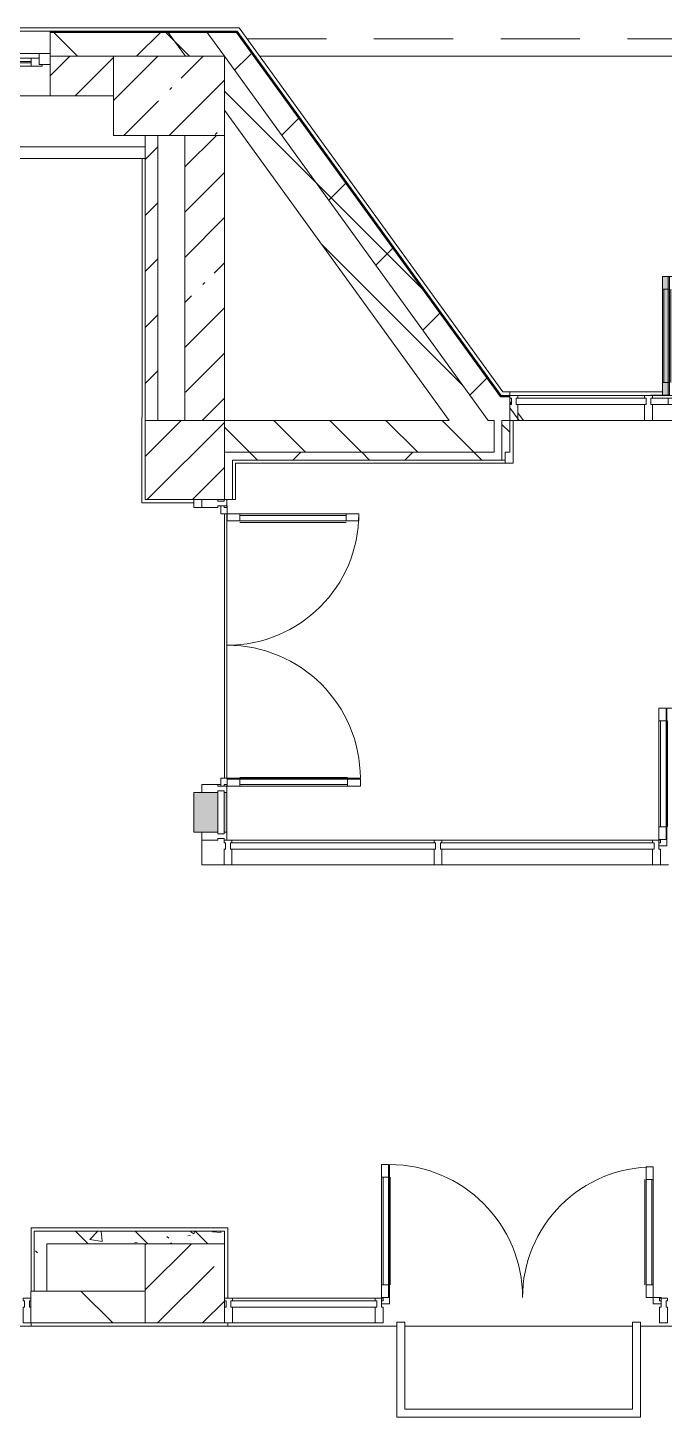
# Model space of a CAD drawing. Header units: millimetres. Extents: x -4060 to 187734, y -8553 to 29000.
# Drawn here: x 170533 to 174548, y 12805 to 21580 of the extents above; entities that cross this region are included whole.
import ezdxf

# ---------------------------------------------------------------- set-up
doc = ezdxf.new("R2010")
doc.units = ezdxf.units.MM
doc.linetypes.add('200_ШТРИХ__ш1_п0_6_', pattern=[800, 500, -300])
for name, color, linetype, lineweight, true_color in [('A-DETL-GENF-6', 7, 'Continuous', 5, 0xaaaaaa), ('A-DETL-GENF-7', 7, 'Continuous', 5, 0xe2e2e2), ('A-DOOR-2', 7, 'Continuous', 5, 0xaaaaaa), ('A-FLOR-1', 7, 'Continuous', 5, 0xaaaaaa), ('A-GLAZ-CWMG-4', 7, 'Continuous', 5, 0x383e42), ('I-WALL-24', 7, 'Continuous', 5, 0x787878)]:
    doc.layers.add(name, color=color, linetype=linetype, lineweight=lineweight, true_color=true_color)
for name, color, linetype, lineweight in [('A-DETL-MBND-1', 7, '200_ШТРИХ__ш1_п0_6_', 9), ('A-GLAZ-2', 7, 'Continuous', 5), ('A-GLAZ-CURT-2', 7, 'Continuous', 5), ('A-GLAZ-CWMG-2', 7, 'Continuous', 5), ('A-WALL', 7, 'Continuous', 9), ('A-WALL-9', 7, 'Continuous', 5), ('I-WALL-22', 7, 'Continuous', 5), ('S-COLS-2', 7, 'Continuous', 5)]:
    doc.layers.add(name, color=color, linetype=linetype, lineweight=lineweight)
pattern_1 = [(45, (60723.74, 0), (-353.5534, 353.5534), []), (135, (60723.74, 0), (-353.5534, -353.5534), [])]
pattern_2 = [(45, (60723.74, 0), (-285.1231, 285.1231), []), (45, (61008.87, 0), (-285.1231, 285.1231), [504.031, -100.806, 16.764, -84.042])]
pattern_3 = [(135, (60723.74, 0), (-176.7767, -176.7767), [])]
pattern_4 = [(135, (60723.74, 0), (-377.1708, -377.1708), [533.4, -88.9, 17.78, -88.9]), (135, (60723.74, 376.94), (-377.1708, -377.1708), []), (50, (60723.74, 0), (637.6445, -55.7866), [66.675, -733.425]), (355, (60723.74, 0), (-123.3494, 668.6992), [53.34, -586.74]), (100.451, (60776.9, -4.65), (514.299, 612.908), [56.665, -623.315]), (46.184, (60723.74, 177.8), (948.7764, -147.1497), [100.012, -1100.137]), (96.636, (60802.8, 165.5), (830.909, 865.997), [84.998, -934.973]), (351.184, (60723.7, 177.8), (830.918, 865.988), [80.01, -880.11]), (21, (60812.64, 133.35), (530.6506, -357.9283), [66.675, -733.425]), (326, (60812.64, 133.35), (216.308, 644.6585), [53.34, -586.74]), (71.451, (60856.86, 103.5), (746.9596, 286.7243), [56.665, -623.315]), (37.5, (60723.74, 0), (10.81053, 295.9426), [16.764, -562.864, 16.764, -578.866, -588.962]), (37.5, (60723.74, 0), (10.81053, 295.9426), [-1175.258, 16.764, -572.198]), (7.5, (60723.74, 0), (233.8692, 350.63175), [16.764, -322.834, 16.764, -549.529, -224.472]), (7.5, (60723.74, 0), (233.8692, 350.63175), [-905.891, 16.764, -207.708]), (327.5, (60525.5, 0), (474.5678, -20.0513), [16.764, -205.486, 16.764, -676.656, -920.115]), (327.5, (60525.5, 0), (474.5678, -20.0513), [-915.67, 16.764, -903.351]), (317.5, (60436.6, 0), (518.4522, 88.9934), [16.764, -272.161, 16.764, -443.738, -653.415]), (317.5, (60436.6, 0), (518.4522, 88.9934), [-749.427, 16.764, -636.651])]

# ---------------------------------------------------------------- blocks, each defined once
blk = doc.blocks.new('120_Окно_СКБ_1Ст - 120_Окно_СКБ_1Ст 900х2500_h_ с форточкой-22876038-1_5_1_птичка')
at = {"layer": 'A-GLAZ-2'}
for p, q in [((-450, -127), (-450, -57)), ((-450, -57), (-380, -57)), ((450, -57), (-450, -57)), ((-380, -57), (-380, -127)), ((380, -87), (-380, -87)), ((-380, -87), (-380, -127)), ((-330, -137), (-330, -87)), ((330, -137), (330, -87)), ((380, -127), (380, -57)), ((380, -57), (450, -57)), ((380, -127), (380, -87)), ((450, -57), (450, -127)), ((-380, -127), (-450, -127)), ((-450, -127), (-400, -127)), ((-380, -127), (-400, -127)), ((-400, -127), (-400, -137)), ((-400, -137), (400, -137)), ((400, -137), (-400, -137)), ((-330, -107), (330, -107)), ((330, -117), (-330, -117)), ((450, -127), (380, -127)), ((400, -127), (380, -127)), ((400, -127), (450, -127)), ((400, -137), (400, -127))]:
    blk.add_line(p, q, dxfattribs=at)
blk = doc.blocks.new('Системная панель - Стекло - 40мм-24261323-1_5_1_птичка')
at = {"layer": 'A-GLAZ-CURT-2'}
for p, q in [((410, 0), (-410, 0)), ((-410, 0), (-410, -40)), ((410, -40), (410, 0)), ((-410, -40), (410, -40))]:
    blk.add_line(p, q, dxfattribs=at)
blk = doc.blocks.new('Прямоугольный импост - Импост структурный с накладкой - 160мм-V142-1_5_1_птичка')
at = {"layer": 'A-GLAZ-CWMG-2'}
for p, q in [((113700.4, 19257), (112900.4, 19257)), ((113700.4, 19100), (112936, 19100))]:
    blk.add_line(p, q, dxfattribs=at)
blk = doc.blocks.new('Дверь_Витражная_СКБ_2Ст - ВН-5-31911725-1_5_1_птичка')
at = {"layer": 'A-DETL-GENF-7'}
for points in [[(-788, 20), (-743, 20), (-743, 770), (-788, 770), (-788, 40)], [(746, 20), (752, 20), (752, 774), (707, 774), (707, 20)]]:
    blk.add_hatch(color=256, dxfattribs=at).paths.add_polyline_path(points)
at = {"layer": 'A-DETL-GENF-6'}
for p, q in [((-788, 770), (-743, 770)), ((-788, 770), (-788, 20)), ((-743, 770), (-788, 770)), ((-788, 770), (-788, 20)), ((-743, 770), (-743, 20)), ((-743, 20), (-743, 770)), ((752, 774), (707, 774)), ((707, 774), (707, 20)), ((752, 774), (707, 774)), ((707, 774), (707, 20)), ((752, 774), (752, 20)), ((752, 20), (752, 774)), ((-788, 690), (-743, 690)), ((-778, 690), (-778, 100)), ((-734, 690), (-734, 100)), ((698, 694), (698, 100)), ((752, 694), (707, 694)), ((742, 694), (742, 100)), ((-788, 100), (-743, 100)), ((752, 100), (707, 100)), ((-752, 20), (-860, 20)), ((-752, 20), (-860, 20)), ((-743, 20), (-788, 20)), ((-788, 20), (-743, 20)), ((707, 20), (752, 20)), ((707, 20), (752, 20)), ((752, 20), (860, 20)), ((860, 20), (752, 20))]:
    blk.add_line(p, q, dxfattribs=at)
at = {"layer": 'A-DOOR-2'}
for p, q in [((-752, 770), (-752, 20)), ((752, 774), (752, 20)), ((-752, 0), (-860, 0)), ((-860, 0), (-860, -40)), ((-752, -40), (-752, 0)), ((860, 0), (752, 0)), ((752, 0), (752, -40)), ((860, -40), (860, 0)), ((-860, -40), (-752, -40)), ((752, -40), (860, -40))]:
    blk.add_line(p, q, dxfattribs=at)
for centre, radius, start, end in [((-752, 20), 750, 360, 90), ((752, 20), 754, 90, 180)]:
    blk.add_arc(centre, radius, start, end, dxfattribs=at)
blk = doc.blocks.new('Прямоугольный импост - Импост структурный с накладкой - 160мм-24260934-1_5_1_птичка')
at = {"layer": 'A-GLAZ-CWMG-2'}
for p, q in [((115450.4, 19257), (113750.4, 19257)), ((115352.4, 19240), (113848.4, 19240)), ((115352.4, 19200), (113848.4, 19200)), ((115450.4, 19100), (113750.4, 19100))]:
    blk.add_line(p, q, dxfattribs=at)
blk = doc.blocks.new('Прямоугольный импост - Импост структурный с накладкой - 160мм-18693360-1_5_1_птичка')
at = {"layer": 'A-GLAZ-CWMG-2'}
for p, q in [((-25, 40), (-25, 140)), ((-25, 140), (25, 140)), ((25, 140), (25, 40)), ((-15, 40), (-25, 40)), ((-25, -17), (-25, 0)), ((-25, 0), (-15, 0)), ((-15, 0), (-15, 40)), ((25, 0), (25, -17)), ((25, -17), (-25, -17))]:
    blk.add_line(p, q, dxfattribs=at)
blk = doc.blocks.new('Прямоугольный импост - Импост структурный с накладкой - 160мм Темный-V139-1_5_1_птичка')
at = {"layer": 'A-GLAZ-CWMG-2'}
for p, q in [((-50, 0), (-50, 17)), ((-50, 17), (0, 17)), ((-40, 0), (-50, 0)), ((-40, -40), (-40, 0)), ((0, 0), (-10, 0)), ((-10, 0), (-10, -40)), ((0, 17), (0, 0)), ((-50, -140), (-50, -40)), ((-50, -40), (-40, -40)), ((-10, -40), (0, -40)), ((0, -40), (0, -140)), ((0, -140), (-50, -140))]:
    blk.add_line(p, q, dxfattribs=at)
blk = doc.blocks.new('Дверь_Витражная_остекление_ - ВВ-14 остекление-32472302-1_5_1_птичка')
at = {"layer": 'A-DETL-GENF-7'}
blk.add_hatch(color=256, dxfattribs=at).paths.add_polyline_path([(-792.9, -20), (-835, -20), (-835, -41.3), (-818.7, -33.1)])
at = {"layer": 'A-DETL-GENF-6'}
for p, q in [((-790, -20), (-835, -20)), ((-835, -860), (-835, -20)), ((-790, -20), (-835, -20)), ((-835, -20), (-835, -860)), ((-790, -860), (-790, -20)), ((-790, -860), (-790, -20)), ((840, -850), (840, -20)), ((840, -20), (840, -850)), ((885, -850), (885, -20)), ((885, -850), (885, -20)), ((-835, -100), (-790, -100)), ((-825, -780), (-825, -100)), ((-781, -780), (-781, -100)), ((831, -770), (831, -100)), ((885, -100), (840, -100)), ((875, -770), (875, -100)), ((-835, -780), (-790, -780)), ((885, -770), (840, -770)), ((-835, -860), (-790, -860)), ((-835, -860), (-790, -860)), ((885, -850), (840, -850)), ((840, -850), (885, -850))]:
    blk.add_line(p, q, dxfattribs=at)
at = {"layer": 'A-DOOR-2'}
for p, q in [((-885, 20), (-835, 20)), ((-885, -20), (-885, 20)), ((-835, 20), (-835, -20)), ((835, 20), (885, 20)), ((835, -20), (835, 20)), ((885, 20), (885, -20)), ((-835, -20), (-885, -20)), ((-835, -860), (-835, -20)), ((835, -850), (835, -20)), ((885, -20), (835, -20))]:
    blk.add_line(p, q, dxfattribs=at)
for centre, radius, start, end in [((-835, -20), 840, 270, 0), ((835, -20), 830, 180, 270)]:
    blk.add_arc(centre, radius, start, end, dxfattribs=at)
blk = doc.blocks.new('BSC_Колонна _Прямоугольная - 500х500-21690934-1_5_1_птичка')
at = {"layer": 'S-COLS-2'}
h = blk.add_hatch(dxfattribs=at)
h.set_pattern_fill('FP_176', color=256, style=0, pattern_type=2)
h.set_pattern_definition([(45, (-110800, -18850), (-285.1231, 285.1231), []), (45, (-110514.88, -18850), (-285.1231, 285.1231), [504.031, -100.806, 16.764, -84.042])])
h.paths.add_polyline_path([(148.5, -250), (250, -250), (250, 250), (-250, 250), (-250, -250), (132.5, -250)])
for p, q in [((250, 250), (-250, 250)), ((-250, 250), (-250, -250)), ((250, -250), (250, 250)), ((-250, -250), (250, -250))]:
    blk.add_line(p, q, dxfattribs=at)
blk = doc.blocks.new('Системная панель - Стекло - 40мм-32472403-1_5_1_птичка')
at = {"layer": 'A-GLAZ-CURT-2'}
for p, q in [((674.2, 40), (-674.2, 40)), ((-674.2, 40), (-674.2, 0)), ((-674.2, 0), (674.2, 0)), ((674.2, 0), (674.2, 40))]:
    blk.add_line(p, q, dxfattribs=at)
blk = doc.blocks.new('Прямоугольный импост - Импост структурный с накладкой - 160мм Темный-32472298-1_5_1_птичка')
at = {"layer": 'A-GLAZ-CWMG-2'}
for p, q in [((112422, 16450), (113750.4, 16450)), ((112422, 16293), (113750.4, 16293))]:
    blk.add_line(p, q, dxfattribs=at)
blk = doc.blocks.new('Прямоугольный импост - Импост структурный с накладкой - 160мм Темный-V141-1_5_1_птичка')
at = {"layer": 'A-GLAZ-CWMG-2'}
for p, q in [((-25, 0), (-25, 17)), ((-25, 17), (25, 17)), ((-15, 0), (-25, 0)), ((-15, -40), (-15, 0)), ((25, 0), (15, 0)), ((15, 0), (15, -40)), ((25, 17), (25, 0)), ((-25, -140), (-25, -40)), ((-25, -40), (-15, -40)), ((15, -40), (25, -40)), ((25, -40), (25, -140)), ((25, -140), (-25, -140))]:
    blk.add_line(p, q, dxfattribs=at)
blk = doc.blocks.new('Прямоугольный импост - Импост структурный с накладкой - 160мм Темный-32356295-1_5_1_птичка')
at = {"layer": 'A-GLAZ-CWMG-2'}
for p, q in [((-50, 40), (-50, 140)), ((-50, 140), (0, 140)), ((0, 140), (0, 40)), ((-40, 40), (-50, 40)), ((-50, -17), (-50, 0)), ((-50, 0), (-40, 0)), ((-40, 0), (-40, 40)), ((-10, 40), (-10, 0)), ((0, 40), (-10, 40)), ((-10, 0), (0, 0)), ((0, 0), (0, -17)), ((0, -17), (-50, -17))]:
    blk.add_line(p, q, dxfattribs=at)
blk = doc.blocks.new('Дверь_Витражная_остекление_ - ВВ-15 остекление-32355915-1_5_1_птичка')
at = {"layer": 'A-DETL-GENF-6'}
for p, q in [((-835, 850), (-790, 850)), ((-835, 850), (-835, 20)), ((-790, 850), (-835, 850)), ((-835, 850), (-835, 20)), ((-790, 850), (-790, 20)), ((-790, 20), (-790, 850)), ((885, 860), (840, 860)), ((840, 860), (840, 20)), ((885, 860), (840, 860)), ((840, 860), (840, 20)), ((885, 860), (885, 20)), ((885, 20), (885, 860)), ((-835, 770), (-790, 770)), ((-825, 770), (-825, 100)), ((-781, 770), (-781, 100)), ((831, 780), (831, 100)), ((885, 780), (840, 780)), ((875, 780), (875, 100)), ((-835, 100), (-790, 100)), ((885, 100), (840, 100)), ((-790, 20), (-835, 20)), ((-835, 20), (-790, 20))]:
    blk.add_line(p, q, dxfattribs=at)
at = {"layer": 'A-DOOR-2'}
for p, q in [((-835, 850), (-835, 20)), ((835, 860), (835, 20)), ((-835, 20), (-885, 20)), ((-885, 20), (-885, -20)), ((-835, -20), (-835, 20)), ((885, 20), (835, 20)), ((835, 20), (835, -20)), ((885, -20), (885, 20)), ((-885, -20), (-835, -20)), ((835, -20), (885, -20))]:
    blk.add_line(p, q, dxfattribs=at)
for centre, radius, start, end in [((-835, 20), 830, 360, 90), ((835, 20), 840, 90, 180)]:
    blk.add_arc(centre, radius, start, end, dxfattribs=at)
blk = doc.blocks.new('Прямоугольный импост - Импост структурный с накладкой - 160мм-32356289-1_5_1_птичка')
at = {"layer": 'A-GLAZ-CWMG-2'}
for p, q in [((-25, 140), (25, 140)), ((25, 140), (25, 40)), ((-15, 40), (-25, 40)), ((-25, 0), (-15, 0)), ((-15, 0), (-15, 40)), ((15, 40), (15, 0)), ((25, 40), (15, 40)), ((15, 0), (25, 0)), ((25, 0), (25, -17)), ((-25, -17), (-25, -3)), ((25, -17), (-25, -17))]:
    blk.add_line(p, q, dxfattribs=at)
blk = doc.blocks.new('Системная панель - Стекло - 40мм-32356190-1_5_1_птичка')
at = {"layer": 'A-GLAZ-CURT-2'}
for p, q in [((135, 0), (-135, 0)), ((-135, 0), (-135, -40)), ((135, -40), (135, 0)), ((-135, -40), (135, -40))]:
    blk.add_line(p, q, dxfattribs=at)
blk = doc.blocks.new('Прямоугольный импост - Импост структурный с накладкой - 190мм-32819534-1_5_1_птичка')
at = {"layer": 'A-GLAZ-CWMG-4'}
for points in [[(110857, 16500), (111007, 16500), (111007, 16750), (110857, 16745), (110857, 16505)], [(111064, 16500), (111064, 16750), (111047, 16750), (111047, 16500)]]:
    blk.add_hatch(color=256, dxfattribs=at).paths.add_polyline_path(points)
at = {"layer": 'A-GLAZ-CWMG-2'}
for p, q in [((110857, 16750), (110907, 16750)), ((110857, 16500), (110857, 16750)), ((111064, 16500), (111064, 16750)), ((110907, 16500), (110857, 16500))]:
    blk.add_line(p, q, dxfattribs=at)
blk = doc.blocks.new('Прямоугольный импост - Импост структурный с накладкой - 160мм Темный-32356291-1_5_1_птичка')
at = {"layer": 'A-GLAZ-CWMG-2'}
for p, q in [((-25, 40), (-25, 140)), ((-25, 140), (25, 140)), ((25, 140), (25, 40)), ((-15, 40), (-25, 40)), ((-25, -17), (-25, 0)), ((-25, 0), (-15, 0)), ((-15, 0), (-15, 40)), ((15, 40), (15, 0)), ((25, 40), (15, 40)), ((15, 0), (25, 0)), ((25, 0), (25, -17)), ((25, -17), (-25, -17))]:
    blk.add_line(p, q, dxfattribs=at)
blk = doc.blocks.new('Прямоугольный импост - Импост структурный с накладкой - 160мм-22960065-1_5_1_птичка')
at = {"layer": 'A-GLAZ-CWMG-2'}
for p, q in [((0, 140), (-50, 140)), ((-50, 140), (-50, 40)), ((0, 40), (0, 140)), ((-50, 40), (-40, 40)), ((-40, 0), (-50, 0)), ((-50, 0), (-50, -17)), ((-40, 40), (-40, 0)), ((-10, 0), (-10, 40)), ((-10, 40), (0, 40)), ((0, 0), (-10, 0)), ((0, -17), (0, 0)), ((-50, -17), (0, -17))]:
    blk.add_line(p, q, dxfattribs=at)
blk = doc.blocks.new('BSC_Колонна _Прямоугольная - 700х500-V186-1_5_1_птичка')
at = {"layer": 'S-COLS-2'}
h = blk.add_hatch(dxfattribs=at)
h.set_pattern_fill('FP_211', color=256, style=0, pattern_type=2)
h.set_pattern_definition([(45, (-110700, -21150), (-285.1231, 285.1231), []), (45, (-110414.88, -21150), (-285.1231, 285.1231), [504.031, -100.806, 16.764, -84.042])])
h.paths.add_polyline_path([(-350, -250), (350, -250), (350, 250), (-350, 250), (-350, 0)])
for p, q in [((350, 250), (-350, 250)), ((-350, 250), (-350, -250)), ((350, -250), (350, 250)), ((-350, -250), (350, -250))]:
    blk.add_line(p, q, dxfattribs=at)
blk = doc.blocks.new('Системная панель - Стекло - 40мм-32472267-1_5_1_птичка')
at = {"layer": 'A-GLAZ-CURT-2'}
for p, q in [((647.5, 40), (-647.5, 40)), ((-647.5, 40), (-647.5, 0)), ((-647.5, 0), (647.5, 0)), ((647.5, 0), (647.5, 40))]:
    blk.add_line(p, q, dxfattribs=at)
blk = doc.blocks.new('Прямоугольный импост - Импост структурный с накладкой - 160мм Темный-32472263-1_5_1_птичка')
at = {"layer": 'A-GLAZ-CWMG-2'}
for p, q in [((111097, 16450), (112372, 16450)), ((111097, 16293), (112372, 16293))]:
    blk.add_line(p, q, dxfattribs=at)
blk = doc.blocks.new('Системная панель - Стекло - 40мм-32354452-1_5_1_птичка')
at = {"layer": 'A-GLAZ-CURT-2'}
h = blk.add_hatch(dxfattribs=at)
h.set_pattern_fill('FP_217', color=256, style=0, pattern_type=2)
h.set_pattern_definition([(225, (112050.2, 13040), (1414.214, -1414.214), [1000, -3000]), (225, (113050.2, 13540), (1414.214, -1414.214), [3000, -1000]), (225, (111050.2, 14040), (1414.214, -1414.214), [1000, -3000])])
h.paths.add_polyline_path([(460.2, 40), (-460.2, 40), (-459.8, 0), (460.2, 0)])
for p, q in [((460.2, 40), (-460.2, 40)), ((-460.2, 40), (-460.2, 0)), ((-460.2, 0), (460.2, 0)), ((460.2, 0), (460.2, 40))]:
    blk.add_line(p, q, dxfattribs=at)
blk = doc.blocks.new('Прямоугольный импост - Импост структурный с накладкой - 160мм Темный-32355003-1_5_1_птичка')
at = {"layer": 'A-GLAZ-CWMG-2'}
for p, q in [((111100, 13557), (112000.4, 13557)), ((111100, 13400), (112000.4, 13400))]:
    blk.add_line(p, q, dxfattribs=at)
blk = doc.blocks.new('Прямоугольный импост - Импост структурный с накладкой - 190мм-32819424-1_5_1_птичка')
at = {"layer": 'A-GLAZ-CWMG-2'}
for p, q in [((0, 190), (-50, 190)), ((-50, 190), (-50, 40)), ((-50, 40), (-40, 40)), ((-40, 0), (-50, 0)), ((-50, 0), (-50, -17)), ((-40, 40), (-40, 0)), ((-10, 0), (-10, 40)), ((-10, 40), (0, 40)), ((0, 0), (-10, 0)), ((-50, -17), (0, -17)), ((0, -17), (0, -3))]:
    blk.add_line(p, q, dxfattribs=at)
blk = doc.blocks.new('Прямоугольный импост - Импост структурный с накладкой - 160мм Темный-30755595-1_5_1_птичка')
at = {"layer": 'A-GLAZ-CWMG-2'}
for p, q in [((0, 17), (-50, 17)), ((-50, 17), (-50, 0)), ((-50, 0), (-40, 0)), ((-40, 0), (-40, -40)), ((-10, -40), (-10, 0)), ((-10, 0), (0, 0)), ((0, 0), (0, 17)), ((-40, -40), (-50, -40)), ((-50, -40), (-50, -140)), ((0, -40), (-10, -40)), ((0, -140), (0, -40)), ((-50, -140), (0, -140))]:
    blk.add_line(p, q, dxfattribs=at)
blk = doc.blocks.new('Дверь_Витражная_остекление_ - ВВ-13 остекление-32355241-1_5_1_птичка')
at = {"layer": 'A-DETL-GENF-6'}
for p, q in [((-787.5, -20), (-832.5, -20)), ((-832.5, -845), (-832.5, -20)), ((-787.5, -20), (-832.5, -20)), ((-832.5, -20), (-832.5, -845)), ((-787.5, -845), (-787.5, -20)), ((-787.5, -845), (-787.5, -20)), ((837.5, -860), (837.5, -20)), ((837.5, -20), (837.5, -860)), ((882.5, -860), (882.5, -20)), ((882.5, -860), (882.5, -20)), ((-832.5, -100), (-787.5, -100)), ((-822.5, -765), (-822.5, -100)), ((-778.5, -765), (-778.5, -100)), ((828.5, -780), (828.5, -100)), ((882.5, -100), (837.5, -100)), ((872.5, -780), (872.5, -100)), ((-832.5, -765), (-787.5, -765)), ((882.5, -780), (837.5, -780)), ((-832.5, -845), (-787.5, -845)), ((-832.5, -845), (-787.5, -845)), ((882.5, -860), (837.5, -860)), ((837.5, -860), (882.5, -860))]:
    blk.add_line(p, q, dxfattribs=at)
at = {"layer": 'A-DOOR-2'}
for p, q in [((-882.5, 20), (-832.5, 20)), ((-882.5, -20), (-882.5, 20)), ((-832.5, 20), (-832.5, -20)), ((832.5, 20), (882.5, 20)), ((832.5, -20), (832.5, 20)), ((882.5, 20), (882.5, -20)), ((-832.5, -20), (-882.5, -20)), ((-832.5, -845), (-832.5, -20)), ((832.5, -860), (832.5, -20)), ((882.5, -20), (832.5, -20))]:
    blk.add_line(p, q, dxfattribs=at)
for centre, radius, start, end in [((-832.5, -20), 825, 270, 0), ((832.5, -20), 840, 180, 270)]:
    blk.add_arc(centre, radius, start, end, dxfattribs=at)
blk = doc.blocks.new('Зашивка приборов отопления1 - Зашивка приборов отопления-33268338-1_5_1_птичка')
at = {"layer": 'A-WALL-9'}
for p, q in [((109950, 21150), (109050, 21150)), ((108470, 20829), (110550, 20829)), ((110550, 20829), (108470, 20829)), ((108470, 20754), (110550, 20754))]:
    blk.add_line(p, q, dxfattribs=at)

msp = doc.modelspace()

# ---------------------------------------------------------------- hatches: boundary and pattern name
at = {"layer": 'A-WALL-9'}
h = msp.add_hatch(dxfattribs=at)
h.set_pattern_fill('FP_140', color=256, style=0, pattern_type=2)
h.set_pattern_definition(pattern_1)
h.paths.add_polyline_path([(164173.7, 21400), (165373.7, 21400), (165373.7, 21550), (164173.7, 21550), (164173.7, 21486)])
h.paths.add_polyline_path([(170673.7, 21400), (171526.9, 21400), (171418.4, 21550), (170673.7, 21550)])
h.paths.add_polyline_path([(153783.7, 21400), (154033.7, 21400), (154030.2, 21550), (153783.7, 21550)])
h.paths.add_polyline_path([(169773.7, 21400), (169773.7, 21550), (168473.7, 21550), (168473.7, 21400), (169348.6, 21400)])
h.paths.add_polyline_path([(157403.7, 21400), (161873.7, 21400), (161873.7, 21550), (157333.7, 21550), (157333.7, 21400)])
h.paths.add_polyline_path([(171958.9, 21400), (171850.4, 21550), (171665.2, 21550), (171773.7, 21400), (171850.4, 21400)])
h.paths.add_polyline_path([(167573.7, 21400), (167573.7, 21550), (166273.7, 21550), (166273.7, 21400), (167489.6, 21400)])
h = msp.add_hatch(dxfattribs=at)
h.set_pattern_fill('FP_122', color=256, style=0, pattern_type=2)
h.set_pattern_definition(pattern_3)
h.paths.add_polyline_path([(173190.7, 19100), (173437.6, 19100), (171773.7, 21400), (171773.7, 21058.8), (173066.5, 19271.7)])
h.paths.add_polyline_path([(171526.9, 21400), (171773.7, 21400), (171665.2, 21550), (171418.4, 21550)])
h = msp.add_hatch(dxfattribs=at)
h.set_pattern_fill('FP_140', color=256, style=0, pattern_type=2)
h.set_pattern_definition(pattern_1)
h.paths.add_polyline_path([(173614.2, 19100), (173622.7, 19100), (173524.2, 19236.2), (173544.2, 19100), (173594.2, 19100)])
h.paths.add_polyline_path([(173437.6, 19100), (173474.2, 19100), (173474.2, 19305.3), (171958.9, 21400), (171773.7, 21400), (173412.6, 19134.5)])
h = msp.add_hatch(dxfattribs=at)
h.set_pattern_fill('FP_140', color=256, style=0, pattern_type=2)
h.set_pattern_definition(pattern_1)
h.paths.add_polyline_path([(173632.6, 19100), (173614.2, 19125), (173624.2, 19100)])
h.paths.add_polyline_path([(173529.5, 19100), (173544.2, 19100), (173524.2, 19218.2), (173524.2, 19100)])
h.paths.add_polyline_path([(181575.7, 19100), (181583.7, 19100), (181580.7, 19250), (180141.7, 19250), (180141.7, 19100), (180502.3, 19100)])
h.paths.add_polyline_path([(178733.7, 19100), (178925.7, 19100), (178925.7, 19250), (176224.2, 19250), (176224.2, 19100), (178643.3, 19100)])
h.paths.add_polyline_path([(173580.1, 19158.9), (173581.3, 19170.9), (173574.2, 19180.7), (173574.2, 19250), (173524.1, 19250), (173529.5, 19228.8), (173574.2, 19167.1)])
h = msp.add_hatch(dxfattribs=at)
h.set_pattern_fill('FP_122', color=256, style=0, pattern_type=2)
h.set_pattern_definition(pattern_3)
h.paths.add_polyline_path([(171833.7, 18900), (173474.2, 18900), (173474.2, 19100), (171773.7, 19100), (171773.7, 18900), (171823.7, 18900)])
h.paths.add_polyline_path([(178468, 18900), (178533.7, 18900), (178533.7, 19100), (176824.2, 19100), (176824.2, 18900), (178463.7, 18900)])
h.paths.add_polyline_path([(173574.2, 18900), (173574.2, 19100), (173524.2, 19100), (173524.2, 18900), (173544.2, 18900)])
h.paths.add_polyline_path([(176274.2, 18900), (176274.2, 19100), (176224.2, 19097), (176228, 18900), (176256.9, 18900)])
at = {"layer": 'I-WALL-22'}
h = msp.add_hatch(dxfattribs=at)
h.set_pattern_fill('FP_121', color=256, style=0, pattern_type=2)
h.set_pattern_definition(pattern_2)
h.paths.add_polyline_path([(164173.7, 21150), (165373.7, 21150), (165373.7, 21400), (164173.7, 21400), (164173.7, 21217.1)])
h.paths.add_polyline_path([(161523.7, 21150), (161873.7, 21150), (161873.7, 21400), (161523.7, 21400), (161523.7, 21153.4)])
h.paths.add_polyline_path([(166773.7, 21150), (167573.7, 21150), (167573.7, 21400), (166773.7, 21400), (166773.7, 21246.2)])
h.paths.add_polyline_path([(168948.7, 21150), (169773.7, 21150), (169773.7, 21400), (168473.7, 21400), (168473.7, 21150), (168898.7, 21150)])
h.paths.add_polyline_path([(170673.7, 21150), (171073.7, 21150), (171073.7, 21400), (170673.7, 21400), (170673.7, 21342.3)])
h = msp.add_hatch(dxfattribs=at)
h.set_pattern_fill('FP_138', color=256, style=0, pattern_type=2)
h.set_pattern_definition([(45, (60723.74, 0), (-176.7767, 176.7767), [])])
h.paths.add_polyline_path([(171273.7, 19100), (171353.7, 19100), (171353.7, 20900), (171273.7, 20900), (171273.7, 19120)])
h = msp.add_hatch(dxfattribs=at)
h.set_pattern_fill('FP_121', color=256, style=0, pattern_type=2)
h.set_pattern_definition(pattern_2)
h.paths.add_polyline_path([(171773.7, 19100), (171773.7, 20900), (171523.7, 20900), (171526.9, 19100), (171590.7, 19100)])
h = msp.add_hatch(dxfattribs=at)
h.set_pattern_fill('FP_140', color=256, style=0, pattern_type=2)
h.set_pattern_definition(pattern_1)
h.paths.add_polyline_path([(173416.9, 18850), (173524.2, 18850), (173524.2, 18900), (171823.7, 18900), (171828.9, 18850), (173066.5, 18850)])
h = msp.add_hatch(dxfattribs=at)
h.set_pattern_fill('FP_139', color=256, style=0, pattern_type=2)
h.set_pattern_definition([(135, (60723.74, 0), (-353.5534, -353.5534), [])])
h.paths.add_polyline_path([(166206.6, 13400), (166273.7, 13400), (166273.7, 13600), (166123.7, 13600), (166123.7, 13400)])
h.paths.add_polyline_path([(171273.7, 13400), (171273.7, 13600), (170552.7, 13600), (170553.7, 13400), (171207.5, 13400)])
h.paths.add_polyline_path([(166773.7, 13400), (167333.7, 13400), (167333.7, 13600), (166773.7, 13600)])
h.paths.add_polyline_path([(161912.8, 13400), (162121.7, 13400), (162121.7, 13600), (161823.7, 13600), (161823.7, 13400), (161901.7, 13400)])
at = {"layer": 'I-WALL-24'}
h = msp.add_hatch(dxfattribs=at)
h.set_pattern_fill('FP_147', color=256, style=0, pattern_type=2)
h.set_pattern_definition(pattern_4)
h.paths.add_polyline_path([(170573.7, 13600), (170653.7, 13600), (170653.7, 13980), (170573.7, 13980)])
h = msp.add_hatch(dxfattribs=at)
h.set_pattern_fill('FP_147', color=256, style=0, pattern_type=2)
h.set_pattern_definition(pattern_4)
h.paths.add_polyline_path([(171273.7, 13900), (171773.7, 13900), (171773.7, 13980), (170653.7, 13980), (170653.7, 13900), (171207.5, 13900)])
at = {"layer": 'S-COLS-2'}
h = msp.add_hatch(dxfattribs=at)
h.set_pattern_fill('FP_121', color=256, style=0, pattern_type=2)
h.set_pattern_definition(pattern_2)
h.paths.add_polyline_path([(171773.7, 13400), (171773.7, 13900), (171273.7, 13900), (171273.7, 13400), (171630.7, 13400)])

# ---------------------------------------------------------------- linework, layer by layer
at = {"layer": 'A-DETL-MBND-1'}
for p, q in [((171916.3, 21510), (180693.7, 21510)), ((180693.7, 21400), (171995.9, 21400))]:
    msp.add_line(p, q, dxfattribs=at)
at = {"layer": 'A-FLOR-1'}
for p, q in [((180693.7, 21400), (171995.9, 21400)), ((171253.7, 19120), (171253.7, 20754)), ((171252.7, 18580), (171252.7, 19120)), ((171252.7, 19120), (171253.7, 19120)), ((173594.2, 19100), (173594.2, 18830)), ((173594.2, 18830), (173544.2, 18830)), ((171580.7, 18580), (171252.7, 18580)), ((171773.7, 16840), (171773.7, 18510)), ((171787.7, 18510), (171787.7, 16840)), ((171730.7, 16800), (171750.7, 16800)), ((171630.7, 16293), (171630.7, 16450)), ((171770.7, 16293), (171630.7, 16293)), ((174574.2, 16293), (174524.2, 16293)), ((170553.7, 13600), (170553.7, 14000)), ((170553.7, 14000), (171793.7, 14000)), ((171793.7, 14000), (171793.7, 13557)), ((169007.5, 13380), (171793.7, 13380)), ((170553.7, 13380), (170553.7, 13400.3)), ((171793.7, 13400), (171793.7, 13380)), ((171793.7, 13380), (172860.8, 13380)), ((172910.8, 13404.6), (172860.8, 13404.6)), ((172860.8, 13404.6), (172860.8, 12804.6)), ((172910.8, 12854.6), (172910.8, 13404.6)), ((174348, 13380), (172910.8, 13380)), ((174398, 13404.6), (174348, 13404.6)), ((174348, 13404.6), (174348, 12854.6)), ((174398, 12804.6), (174398, 13404.6)), ((174398, 13380), (181083.7, 13380)), ((174348, 12854.6), (172910.8, 12854.6)), ((172860.8, 12804.6), (174398, 12804.6))]:
    msp.add_line(p, q, dxfattribs=at)
at = {"layer": 'A-WALL'}
for p, q in [((170673.7, 21553), (171858.1, 21553)), ((170673.7, 21550), (171850.4, 21550)), ((171418.4, 21550), (171526.9, 21400)), ((171665.2, 21550), (171773.7, 21400)), ((173514.2, 19250), (171850.4, 21550)), ((173515.7, 19253), (171851.9, 21553)), ((170673.7, 21400), (171073.7, 21400)), ((173574.2, 19250), (173514.2, 19250)), ((173574.2, 19253), (173515.7, 19253)), ((173474.2, 18900), (173474.2, 19100)), ((173524.2, 19100), (173524.2, 18900)), ((173524.2, 19100), (173632.6, 19100)), ((171903.1, 18900), (171773.7, 18900)), ((171823.7, 18850), (171823.7, 18600)), ((173544.2, 18850), (171823.7, 18850))]:
    msp.add_line(p, q, dxfattribs=at)
at = {"layer": 'A-WALL-9'}
for p, q in [((157293.7, 21580), (171865.7, 21580)), ((171854.5, 21558), (166273.7, 21558)), ((170673.7, 21558), (170673.7, 21400)), ((173518.3, 19258), (171854.5, 21558)), ((171865.7, 21580), (173529.5, 19280)), ((171773.7, 21400), (173437.6, 19100)), ((171773.7, 21058.8), (173190.7, 19100)), ((173574.2, 19258), (173518.3, 19258)), ((173529.5, 19280), (174536.2, 19280)), ((173574.2, 19180.7), (173574.2, 19280)), ((173574.2, 19218.2), (173584.2, 19204.4)), ((173632.6, 19100), (173574.2, 19180.7)), ((173624.2, 19149.1), (173659.7, 19100)), ((173190.7, 19100), (171773.7, 19100)), ((173474.2, 19100), (173437.6, 19100)), ((173574.2, 18900), (173574.2, 19100)), ((173632.6, 19100), (173659.7, 19100)), ((171903.1, 18900), (173474.2, 18900)), ((173544.2, 18900), (173574.2, 18900))]:
    msp.add_line(p, q, dxfattribs=at)
at = {"layer": 'I-WALL-22'}
for p, q in [((170673.7, 21400), (170673.7, 21150)), ((171073.7, 21150), (169193.7, 21150)), ((171273.7, 20900), (171273.7, 19100)), ((171353.7, 19100), (171353.7, 20900)), ((171523.7, 20900), (171523.7, 19100)), ((171773.7, 19100), (171773.7, 20900)), ((173524.2, 18900), (173524.2, 18850)), ((173544.2, 18830), (173544.2, 18900)), ((171843.7, 18600), (171843.7, 18830)), ((171843.7, 18830), (173544.2, 18830)), ((171773.7, 18600), (171843.7, 18600)), ((170573.7, 13980), (170573.7, 13600)), ((171773.7, 13980), (170573.7, 13980)), ((171773.7, 13900), (171773.7, 13980)), ((170653.7, 13600), (170653.7, 13900)), ((170653.7, 13900), (171773.7, 13900)), ((171273.7, 13600), (170552.7, 13600)), ((170552.7, 13600), (170552.7, 13400)), ((171273.7, 13400), (171273.7, 13600)), ((170552.7, 13400), (171273.7, 13400))]:
    msp.add_line(p, q, dxfattribs=at)
at = {"layer": 'S-COLS-2'}
for p, q in [((171773.7, 13900), (171273.7, 13900)), ((171273.7, 13900), (171273.7, 13600)), ((171773.7, 13400), (171773.7, 13900)), ((171273.7, 13600), (171273.7, 13400)), ((171273.7, 13400), (171773.7, 13400))]:
    msp.add_line(p, q, dxfattribs=at)

# ---------------------------------------------------------------- block references
at = {"layer": 'A-DOOR-2'}
msp.add_blockref('Дверь_Витражная_СКБ_2Ст - ВН-5-31911725-1_5_1_птичка', (175324.2, 19240), dxfattribs=at)
for name, p, rotation in [('Дверь_Витражная_остекление_ - ВВ-15 остекление-32355915-1_5_1_птичка', (171770.7, 17675), 270), ('Дверь_Витражная_остекление_ - ВВ-14 остекление-32472302-1_5_1_птичка', (175399.2, 16433), 180), ('Дверь_Витражная_остекление_ - ВВ-13 остекление-32355241-1_5_1_птичка', (173646.7, 13540), 180)]:
    msp.add_blockref(name, p, dxfattribs=dict(at, rotation=rotation))
at = {"layer": 'A-GLAZ-2'}
msp.add_blockref('120_Окно_СКБ_1Ст - 120_Окно_СКБ_1Ст 900х2500_h_ с форточкой-22876038-1_5_1_птичка', (170223.7, 21475), dxfattribs=at)
at = {"layer": 'A-GLAZ-CURT-2'}
msp.add_blockref('Системная панель - Стекло - 40мм-24261323-1_5_1_птичка', (174024.2, 19240), dxfattribs=at)
for name, p, rotation in [('Системная панель - Стекло - 40мм-32356190-1_5_1_птичка', (171770.7, 16625), 270), ('Системная панель - Стекло - 40мм-32472267-1_5_1_птичка', (172458.2, 16433), 180), ('Системная панель - Стекло - 40мм-32472403-1_5_1_птичка', (173810, 16433), 180), ('Системная панель - Стекло - 40мм-32354452-1_5_1_птичка', (172274, 13540), 180)]:
    msp.add_blockref(name, p, dxfattribs=dict(at, rotation=rotation))
at = {"layer": 'A-GLAZ-CWMG-2'}
for name, p, rotation in [('Прямоугольный импост - Импост структурный с накладкой - 160мм-22960065-1_5_1_птичка', (173574.2, 19240), 180), ('Прямоугольный импост - Импост структурный с накладкой - 190мм-32819424-1_5_1_птичка', (171770.7, 18600), 90)]:
    msp.add_blockref(name, p, dxfattribs=dict(at, rotation=rotation))
for name, p in [('Прямоугольный импост - Импост структурный с накладкой - 160мм-V142-1_5_1_птичка', (60723.7, 0)), ('Прямоугольный импост - Импост структурный с накладкой - 160мм-24260934-1_5_1_птичка', (60723.7, 0)), ('Прямоугольный импост - Импост структурный с накладкой - 190мм-32819534-1_5_1_птичка', (60723.7, 0)), ('Прямоугольный импост - Импост структурный с накладкой - 160мм Темный-32472263-1_5_1_птичка', (60723.7, 0)), ('Прямоугольный импост - Импост структурный с накладкой - 160мм Темный-32472298-1_5_1_птичка', (60723.7, 0)), ('Прямоугольный импост - Импост структурный с накладкой - 160мм Темный-30755595-1_5_1_птичка', (170552.7, 13540)), ('Прямоугольный импост - Импост структурный с накладкой - 160мм Темный-32355003-1_5_1_птичка', (60723.7, 0))]:
    msp.add_blockref(name, p, dxfattribs=at)
at = {"layer": 'A-GLAZ-CWMG-2', "extrusion": (0, 0, -1)}
for name, p, rotation in [('Прямоугольный импост - Импост структурный с накладкой - 160мм-18693360-1_5_1_птичка', (-174449.2, 19240), 180), ('Прямоугольный импост - Импост структурный с накладкой - 160мм-32356289-1_5_1_птичка', (-171770.7, 18575), 270), ('Прямоугольный импост - Импост структурный с накладкой - 160мм Темный-32356291-1_5_1_птичка', (-171770.7, 16775), 270), ('Прямоугольный импост - Импост структурный с накладкой - 160мм Темный-32356295-1_5_1_птичка', (-171770.7, 16450), 270)]:
    msp.add_blockref(name, p, dxfattribs=dict(at, rotation=rotation))
for name, p in [('Прямоугольный импост - Импост структурный с накладкой - 160мм Темный-V139-1_5_1_птичка', (-171770.7, 16433)), ('Прямоугольный импост - Импост структурный с накладкой - 160мм Темный-V141-1_5_1_птичка', (-173120.7, 16433)), ('Прямоугольный импост - Импост структурный с накладкой - 160мм Темный-V141-1_5_1_птичка', (-174499.2, 16433)), ('Прямоугольный импост - Импост структурный с накладкой - 160мм Темный-V139-1_5_1_птичка', (-171773.7, 13540)), ('Прямоугольный импост - Импост структурный с накладкой - 160мм Темный-V141-1_5_1_птичка', (-172749.2, 13540)), ('Прямоугольный импост - Импост структурный с накладкой - 160мм Темный-V141-1_5_1_птичка', (-174544.2, 13540))]:
    msp.add_blockref(name, p, dxfattribs=at)
at = {"layer": 'A-WALL-9'}
msp.add_blockref('Зашивка приборов отопления1 - Зашивка приборов отопления-33268338-1_5_1_птичка', (60723.7, 0), dxfattribs=at)
at = {"layer": 'S-COLS-2'}
for name, p in [('BSC_Колонна _Прямоугольная - 700х500-V186-1_5_1_птичка', (171423.7, 21150)), ('BSC_Колонна _Прямоугольная - 500х500-21690934-1_5_1_птичка', (171523.7, 18850))]:
    msp.add_blockref(name, p, dxfattribs=at)

doc.saveas('drawing.dxf')
